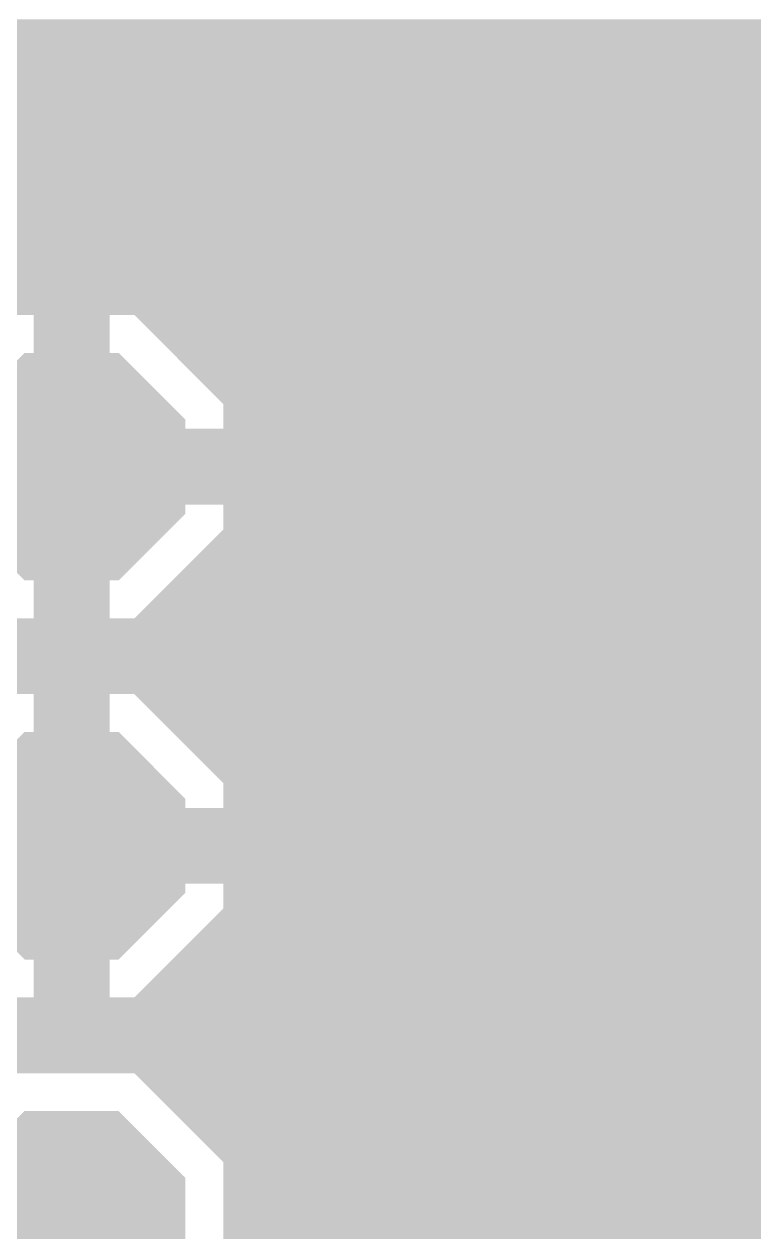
# Model space of a CAD drawing. Extents: x 0 to 81, y 1 to 51.1.
# Drawn here: x 5.98 to 10.87, y 7.27 to 15.36 of the extents above; entities that cross this region are included whole.
import ezdxf

# ---------------------------------------------------------------- set-up
doc = ezdxf.new("R2010")
doc.units = 0
for name, color, linetype in [('16', 175, 'CONTINUOUS'), ('17', 82, 'CONTINUOUS'), ('18', 82, 'CONTINUOUS')]:
    doc.layers.add(name, color=color, linetype=linetype)

# ---------------------------------------------------------------- blocks, each defined once
blk = doc.blocks.new('OCTAGONP')
at = {"const_width": 0.5}
blk.add_lwpolyline([(-0.25, -0.1036), (-0.25, 0.1036), (-0.1036, 0.25), (0.1036, 0.25), (0.25, 0.1036), (0.25, -0.1036), (0.1036, -0.25), (-0.1036, -0.25), (-0.25, -0.1036), (-0.25, 0.1036)], dxfattribs=at)
blk = doc.blocks.new('ROUNDV')
at = {"const_width": 0.5}
blk.add_lwpolyline([(0, -0.25, 1), (0, 0.25, 1), (0, -0.25)], format="xyb", dxfattribs=at)

msp = doc.modelspace()

# ---------------------------------------------------------------- linework, layer by layer
at = {"layer": '16', "const_width": 0.3048}
for points in [[(0.4064, 15.24), (36.5421, 15.24)], [(0.4064, 14.9352), (21.1074, 14.9352)], [(0.4064, 14.6304), (21.1074, 14.6304)], [(0.4064, 14.3256), (20.868, 14.3256)], [(0.4064, 14.0208), (20.714, 14.0208)], [(0.4064, 13.716), (20.4356, 13.716)], [(6.1976, 13.5636), (5.8152, 13.5636)], [(6.1976, 12.4968), (6.1976, 13.5636)], [(6.7832, 13.5636), (6.4008, 13.5636)], [(6.4008, 13.5636), (6.4008, 12.4968)], [(7.4676, 12.8792), (6.7832, 13.5636)], [(6.1976, 13.4112), (6.4008, 13.4112)], [(6.9356, 13.4112), (20.2431, 13.4112)], [(6.1976, 13.1064), (6.4008, 13.1064)], [(7.2404, 13.1064), (20.2142, 13.1064)], [(7.4676, 12.4968), (7.4676, 12.8792)], [(6.1976, 12.8016), (6.4008, 12.8016)], [(7.4676, 12.8016), (20.3206, 12.8016)], [(5.1308, 12.4968), (6.1976, 12.4968)], [(6.4008, 12.4968), (6.1976, 12.4968)], [(6.1976, 12.4968), (6.1976, 12.2936)], [(6.4008, 12.2936), (6.4008, 12.4968)], [(6.4008, 12.4968), (7.4676, 12.4968)], [(7.4676, 12.4968), (20.7646, 12.4968)], [(6.1976, 12.2936), (5.1308, 12.2936)], [(6.1976, 11.2268), (6.1976, 12.2936)], [(6.1976, 12.2936), (6.4008, 12.2936)], [(6.4008, 12.2936), (6.4008, 11.2268)], [(7.4676, 12.2936), (6.4008, 12.2936)], [(7.4676, 11.9112), (7.4676, 12.2936)], [(6.1976, 12.192), (6.4008, 12.192)], [(7.4676, 12.192), (28.194, 12.192)], [(6.7832, 11.2268), (7.4676, 11.9112)], [(6.1976, 11.8872), (6.4008, 11.8872)], [(7.4436, 11.8872), (28.194, 11.8872)], [(6.1976, 11.5824), (6.4008, 11.5824)], [(7.1388, 11.5824), (28.194, 11.5824)], [(6.1976, 11.2776), (6.4008, 11.2776)], [(6.834, 11.2776), (12.1324, 11.2776)], [(5.8152, 11.2268), (6.1976, 11.2268)], [(6.4008, 11.2268), (6.7832, 11.2268)], [(6.1976, 11.0236), (5.8152, 11.0236)], [(6.1976, 9.9568), (6.1976, 11.0236)], [(6.7832, 11.0236), (6.4008, 11.0236)], [(6.4008, 11.0236), (6.4008, 9.9568)], [(7.4676, 10.3392), (6.7832, 11.0236)], [(6.1976, 10.9728), (6.4008, 10.9728)], [(6.834, 10.9728), (11.7937, 10.9728)], [(6.1976, 10.668), (6.4008, 10.668)], [(7.1388, 10.668), (11.7069, 10.668)], [(6.1976, 10.3632), (6.4008, 10.3632)], [(7.4436, 10.3632), (11.758, 10.3632)], [(7.4676, 9.9568), (7.4676, 10.3392)], [(6.1976, 10.0584), (6.4008, 10.0584)], [(7.4676, 10.0584), (11.8587, 10.0584)], [(5.1308, 9.9568), (6.1976, 9.9568)], [(6.4008, 9.9568), (6.1976, 9.9568)], [(6.1976, 9.9568), (6.1976, 9.7536)], [(6.4008, 9.7536), (6.4008, 9.9568)], [(6.4008, 9.9568), (7.4676, 9.9568)], [(3.8608, 9.7536), (6.1976, 9.7536)], [(6.1976, 9.7536), (5.1308, 9.7536)], [(6.1976, 8.6868), (6.1976, 9.7536)], [(6.1976, 9.7536), (6.4008, 9.7536)], [(6.4008, 9.7536), (6.4008, 8.6868)], [(7.4676, 9.7536), (6.4008, 9.7536)], [(6.4008, 9.7536), (11.7187, 9.7536)], [(7.4676, 9.3712), (7.4676, 9.7536)], [(6.1976, 9.4488), (6.4008, 9.4488)], [(7.4676, 9.4488), (11.7229, 9.4488)], [(6.7832, 8.6868), (7.4676, 9.3712)], [(6.1976, 9.144), (6.4008, 9.144)], [(7.2404, 9.144), (11.8776, 9.144)], [(6.1976, 8.8392), (6.4008, 8.8392)], [(6.9356, 8.8392), (22.0936, 8.8392)], [(5.8152, 8.6868), (6.1976, 8.6868)], [(6.4008, 8.6868), (6.7832, 8.6868)], [(0.4064, 8.5344), (14.1834, 8.5344)], [(6.7832, 8.4836), (5.8152, 8.4836)], [(7.4676, 7.7992), (6.7832, 8.4836)], [(7.0372, 8.2296), (14.0253, 8.2296)], [(7.342, 7.9248), (14.0253, 7.9248)], [(7.4676, 6.8312), (7.4676, 7.7992)], [(7.4676, 7.62), (14.1834, 7.62)], [(7.4676, 7.3152), (14.3096, 7.3152)]]:
    msp.add_lwpolyline(points, dxfattribs=at)
at = {"layer": '16', "const_width": 0.1524}
for points in [[(6.2738, 13.5636, 1), (6.1214, 13.5636)], [(6.1976, 13.4874, 1), (6.1976, 13.6398)], [(6.4008, 13.6398, 1), (6.4008, 13.4874)], [(6.477, 13.5636, 1), (6.3246, 13.5636)], [(6.837, 13.6175, 1), (6.7293, 13.5097)], [(6.7832, 13.4874, 1), (6.7832, 13.6398)], [(6.1976, 13.4874, 1), (6.1976, 13.335)], [(6.4008, 13.335, 1), (6.4008, 13.4874)], [(6.9356, 13.4874, 1), (6.9356, 13.335)], [(6.1976, 13.1826, 1), (6.1976, 13.0302)], [(6.4008, 13.0302, 1), (6.4008, 13.1826)], [(7.2404, 13.1826, 1), (7.2404, 13.0302)], [(7.5438, 12.8792, 1), (7.3914, 12.8792)], [(6.1976, 12.8778, 1), (6.1976, 12.7254)], [(6.4008, 12.7254, 1), (6.4008, 12.8778)], [(7.4676, 12.8778, 1), (7.4676, 12.7254)], [(7.4137, 12.8253, 1), (7.5215, 12.933)], [(6.1976, 12.573, 1), (6.1976, 12.4206)], [(6.2738, 12.4968, 1), (6.1214, 12.4968)], [(6.1976, 12.4206, 1), (6.1976, 12.573)], [(6.477, 12.4968, 1), (6.3246, 12.4968)], [(6.4008, 12.573, 1), (6.4008, 12.4206)], [(6.4008, 12.4206, 1), (6.4008, 12.573)], [(7.4676, 12.573, 1), (7.4676, 12.4206)], [(7.4676, 12.4206, 1), (7.4676, 12.573)], [(6.1214, 12.4968, 1), (6.2738, 12.4968)], [(6.3246, 12.4968, 1), (6.477, 12.4968)], [(7.3914, 12.4968, 1), (7.5438, 12.4968)], [(6.2738, 12.2936, 1), (6.1214, 12.2936)], [(6.1976, 12.3698, 1), (6.1976, 12.2174)], [(6.1976, 12.2174, 1), (6.1976, 12.3698)], [(6.477, 12.2936, 1), (6.3246, 12.2936)], [(6.4008, 12.3698, 1), (6.4008, 12.2174)], [(6.4008, 12.2174, 1), (6.4008, 12.3698)], [(7.5438, 12.2936, 1), (7.3914, 12.2936)], [(7.4676, 12.2174, 1), (7.4676, 12.3698)], [(6.1214, 12.2936, 1), (6.2738, 12.2936)], [(6.1976, 12.2682, 1), (6.1976, 12.1158)], [(6.3246, 12.2936, 1), (6.477, 12.2936)], [(6.4008, 12.1158, 1), (6.4008, 12.2682)], [(7.4676, 12.2682, 1), (7.4676, 12.1158)], [(7.5215, 11.8573, 1), (7.4137, 11.9651)], [(6.1976, 11.9634, 1), (6.1976, 11.811)], [(6.4008, 11.811, 1), (6.4008, 11.9634)], [(7.4436, 11.9634, 1), (7.4436, 11.811)], [(7.3914, 11.9112, 1), (7.5438, 11.9112)], [(6.1976, 11.6586, 1), (6.1976, 11.5062)], [(6.4008, 11.5062, 1), (6.4008, 11.6586)], [(7.1388, 11.6586, 1), (7.1388, 11.5062)], [(6.1976, 11.3538, 1), (6.1976, 11.2014)], [(6.4008, 11.2014, 1), (6.4008, 11.3538)], [(6.834, 11.3538, 1), (6.834, 11.2014)], [(6.1976, 11.1506, 1), (6.1976, 11.303)], [(6.4008, 11.303, 1), (6.4008, 11.1506)], [(6.7293, 11.2807, 1), (6.837, 11.1729)], [(6.7832, 11.1506, 1), (6.7832, 11.303)], [(6.1214, 11.2268, 1), (6.2738, 11.2268)], [(6.3246, 11.2268, 1), (6.477, 11.2268)], [(6.2738, 11.0236, 1), (6.1214, 11.0236)], [(6.1976, 10.9474, 1), (6.1976, 11.0998)], [(6.4008, 11.0998, 1), (6.4008, 10.9474)], [(6.477, 11.0236, 1), (6.3246, 11.0236)], [(6.837, 11.0775, 1), (6.7293, 10.9697)], [(6.7832, 10.9474, 1), (6.7832, 11.0998)], [(6.1976, 11.049, 1), (6.1976, 10.8966)], [(6.4008, 10.8966, 1), (6.4008, 11.049)], [(6.834, 11.049, 1), (6.834, 10.8966)], [(6.1976, 10.7442, 1), (6.1976, 10.5918)], [(6.4008, 10.5918, 1), (6.4008, 10.7442)], [(7.1388, 10.7442, 1), (7.1388, 10.5918)], [(6.1976, 10.4394, 1), (6.1976, 10.287)], [(6.4008, 10.287, 1), (6.4008, 10.4394)], [(7.4436, 10.4394, 1), (7.4436, 10.287)], [(7.5438, 10.3392, 1), (7.3914, 10.3392)], [(7.4137, 10.2853, 1), (7.5215, 10.393)], [(6.1976, 10.1346, 1), (6.1976, 9.9822)], [(6.4008, 9.9822, 1), (6.4008, 10.1346)], [(7.4676, 10.1346, 1), (7.4676, 9.9822)], [(6.1976, 10.033, 1), (6.1976, 9.8806)], [(6.2738, 9.9568, 1), (6.1214, 9.9568)], [(6.1976, 9.8806, 1), (6.1976, 10.033)], [(6.477, 9.9568, 1), (6.3246, 9.9568)], [(6.4008, 10.033, 1), (6.4008, 9.8806)], [(6.4008, 9.8806, 1), (6.4008, 10.033)], [(7.4676, 9.8806, 1), (7.4676, 10.033)], [(6.1214, 9.9568, 1), (6.2738, 9.9568)], [(6.3246, 9.9568, 1), (6.477, 9.9568)], [(7.3914, 9.9568, 1), (7.5438, 9.9568)], [(6.2738, 9.7536, 1), (6.1214, 9.7536)], [(6.1976, 9.8298, 1), (6.1976, 9.6774)], [(6.1976, 9.6774, 1), (6.1976, 9.8298)], [(6.1976, 9.6774, 1), (6.1976, 9.8298)], [(6.477, 9.7536, 1), (6.3246, 9.7536)], [(6.4008, 9.8298, 1), (6.4008, 9.6774)], [(6.4008, 9.8298, 1), (6.4008, 9.6774)], [(6.4008, 9.6774, 1), (6.4008, 9.8298)], [(7.5438, 9.7536, 1), (7.3914, 9.7536)], [(7.4676, 9.6774, 1), (7.4676, 9.8298)], [(6.1214, 9.7536, 1), (6.2738, 9.7536)], [(6.3246, 9.7536, 1), (6.477, 9.7536)], [(6.1976, 9.525, 1), (6.1976, 9.3726)], [(6.4008, 9.3726, 1), (6.4008, 9.525)], [(7.4676, 9.525, 1), (7.4676, 9.3726)], [(7.5215, 9.3173, 1), (7.4137, 9.4251)], [(7.3914, 9.3712, 1), (7.5438, 9.3712)], [(6.1976, 9.2202, 1), (6.1976, 9.0678)], [(6.4008, 9.0678, 1), (6.4008, 9.2202)], [(7.2404, 9.2202, 1), (7.2404, 9.0678)], [(6.1976, 8.9154, 1), (6.1976, 8.763)], [(6.4008, 8.763, 1), (6.4008, 8.9154)], [(6.9356, 8.9154, 1), (6.9356, 8.763)], [(6.1976, 8.6106, 1), (6.1976, 8.763)], [(6.4008, 8.763, 1), (6.4008, 8.6106)], [(6.7832, 8.6106, 1), (6.7832, 8.763)], [(6.1214, 8.6868, 1), (6.2738, 8.6868)], [(6.3246, 8.6868, 1), (6.477, 8.6868)], [(6.7293, 8.7407, 1), (6.837, 8.6329)], [(6.837, 8.5375, 1), (6.7293, 8.4297)], [(6.7832, 8.4074, 1), (6.7832, 8.5598)], [(7.0372, 8.3058, 1), (7.0372, 8.1534)], [(7.342, 8.001, 1), (7.342, 7.8486)], [(7.5438, 7.7992, 1), (7.3914, 7.7992)], [(7.4137, 7.7453, 1), (7.5215, 7.853)], [(7.4676, 7.6962, 1), (7.4676, 7.5438)], [(7.4676, 7.3914, 1), (7.4676, 7.239)]]:
    msp.add_lwpolyline(points, format="xyb", dxfattribs=at)

# ---------------------------------------------------------------- block references
at = {"layer": '17', "xscale": 1.524, "yscale": 1.524, "rotation": 270}
for p in [(6.2992, 12.3952), (6.2992, 9.8552), (6.2992, 7.3152)]:
    msp.add_blockref('OCTAGONP', p, dxfattribs=at)
at = {"layer": '18', "xscale": 0.6048, "yscale": 0.6048}
msp.add_blockref('ROUNDV', (10.4789, 8.3735), dxfattribs=at)

doc.saveas('drawing.dxf')
